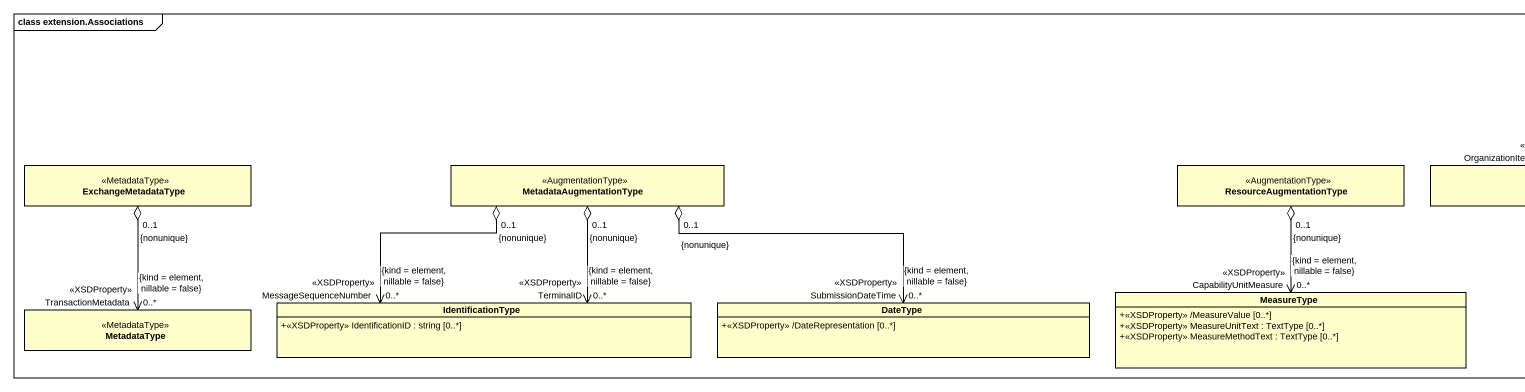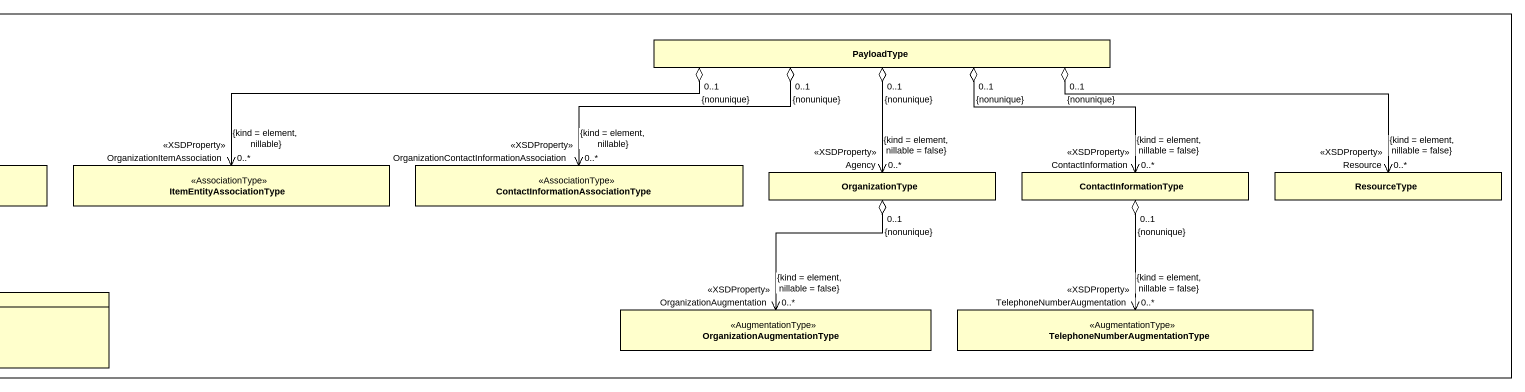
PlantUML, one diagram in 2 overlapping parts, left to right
@startuml
mainframe class extension.Associations
hide circle
hide empty members
skinparam classAttributeIconSize 0
class PayloadType
class ExchangeMetadataType <<MetadataType>>
class MetadataAugmentationType <<AugmentationType>>
class ResourceAugmentationType <<AugmentationType>>
class ItemEntityAssociationType <<AssociationType>>
class "ContactInformationAssociationType" as ContactInformationAssociatio <<AssociationType>>
class OrganizationType
class ContactInformationType
class ResourceType
class MetadataType <<MetadataType>>
class IdentificationType {
  +<<XSDProperty>> IdentificationID : string [0..*]
}
class DateType {
  +<<XSDProperty>> /DateRepresentation [0..*]
}
class MeasureType {
  +<<XSDProperty>> /MeasureValue [0..*]
  +<<XSDProperty>> MeasureUnitText : TextType [0..*]
  +<<XSDProperty>> MeasureMethodText : TextType [0..*]
}
class OrganizationAugmentationType <<AugmentationType>>
class "TelephoneNumberAugmentationType" as TelephoneNumberAugmentationT <<AugmentationType>>
PayloadType "0..1\n{nonunique}" o-left-> "OrganizationItemAssociation\n<<XSDProperty>>\n0..*\n{kind = element, nillable}" ItemEntityAssociationType
PayloadType "0..1\n{nonunique}" o-left-> "OrganizationContactInformationAssociation\n<<XSDProperty>>\n0..*\n{kind = element, nillable}" ContactInformationAssociatio
PayloadType "0..1\n{nonunique}" o--> "Agency\n<<XSDProperty>>\n0..*\n{kind = element, nillable = false}" OrganizationType
PayloadType "0..1\n{nonunique}" o-right-> "ContactInformation\n<<XSDProperty>>\n0..*\n{kind = element, nillable = false}" ContactInformationType
PayloadType "0..1\n{nonunique}" o-right-> "Resource\n<<XSDProperty>>\n0..*\n{kind = element, nillable = false}" ResourceType
ExchangeMetadataType "0..1\n{nonunique}" o--> "TransactionMetadata\n<<XSDProperty>>\n0..*\n{kind = element, nillable = false}" MetadataType
MetadataAugmentationType "0..1\n{nonunique}" o--> "MessageSequenceNumber\n<<XSDProperty>>\n0..*\n{kind = element, nillable = false}" IdentificationType
MetadataAugmentationType "0..1\n{nonunique}" o--> "TerminalID\n<<XSDProperty>>\n0..*\n{kind = element, nillable = false}" IdentificationType
MetadataAugmentationType "0..1\n{nonunique}" o-right-> "SubmissionDateTime\n<<XSDProperty>>\n0..*\n{kind = element, nillable = false}" DateType
ResourceAugmentationType "0..1\n{nonunique}" o--> "CapabilityUnitMeasure\n<<XSDProperty>>\n0..*\n{kind = element, nillable = false}" MeasureType
OrganizationType "0..1\n{nonunique}" o--> "OrganizationAugmentation\n<<XSDProperty>>\n0..*\n{kind = element, nillable = false}" OrganizationAugmentationType
ContactInformationType "0..1\n{nonunique}" o--> "TelephoneNumberAugmentation\n<<XSDProperty>>\n0..*\n{kind = element, nillable = false}" TelephoneNumberAugmentationT
@enduml
